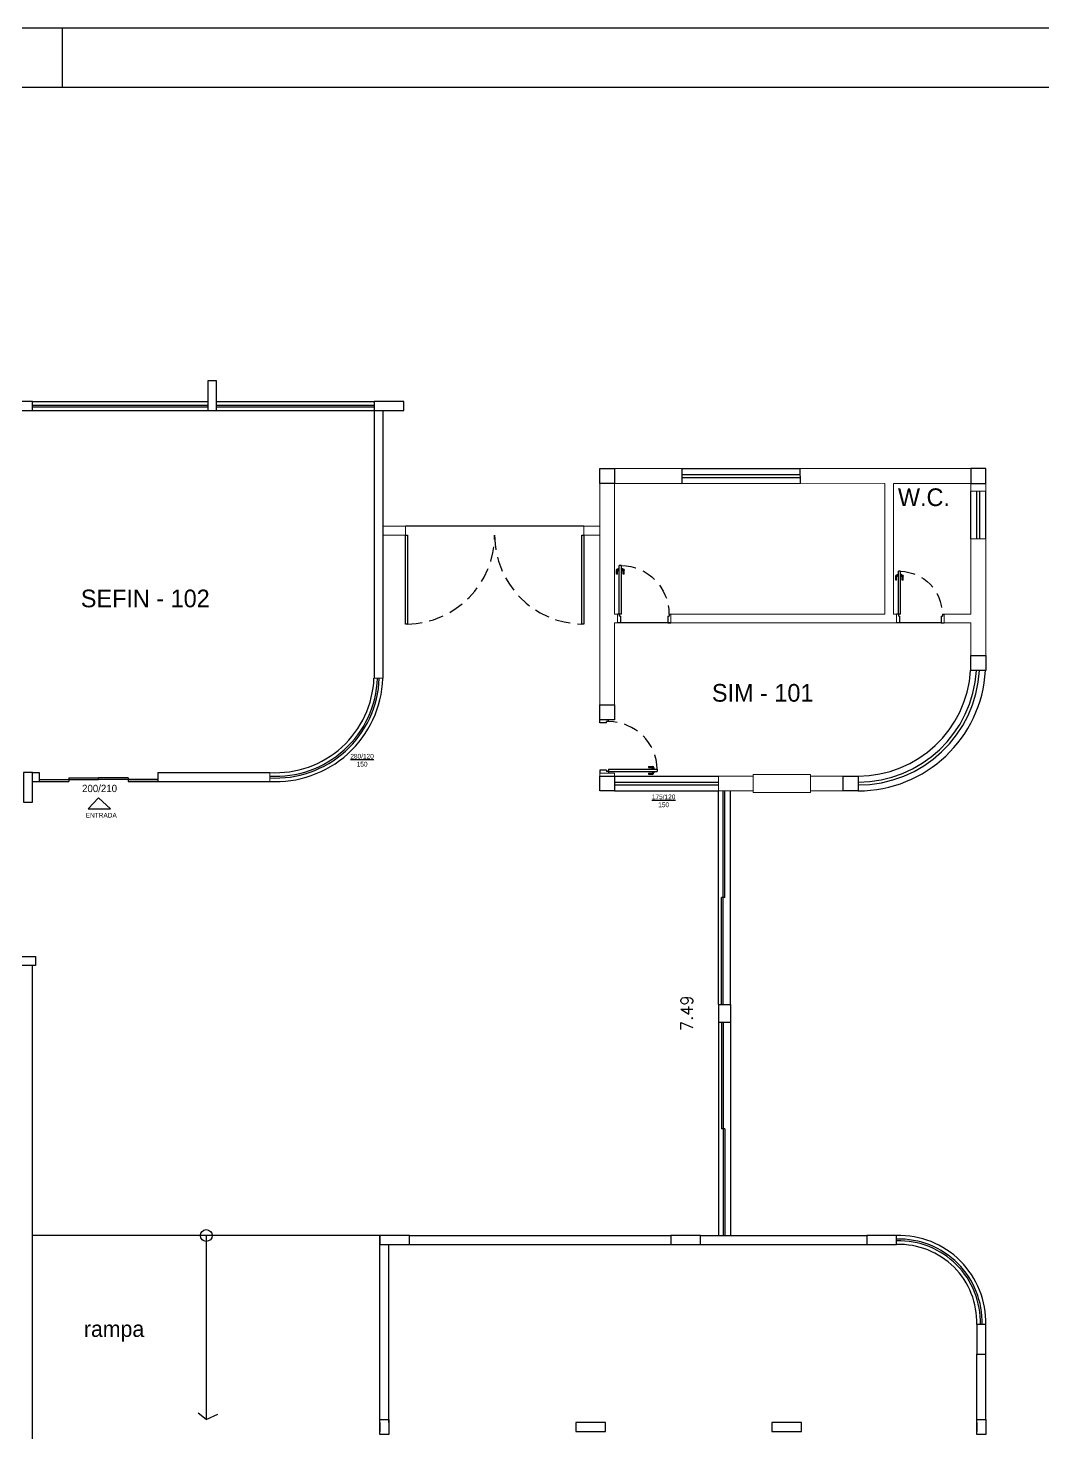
# Model space of a CAD drawing. Header units: inches. Extents: x 1211 to 1586, y 4594 to 4984.
# Drawn here: x 1346.65 to 1363.74, y 4654.02 to 4677.69 of the extents above; entities that cross this region are included whole.
import ezdxf

# ---------------------------------------------------------------- set-up
doc = ezdxf.new("R2010")
doc.units = ezdxf.units.IN
doc.header["$MEASUREMENT"] = 0
doc.linetypes.add('HIDDEN', pattern=[0.375, 0.25, -0.125])
for name, color, linetype in [('.5', 5, 'Continuous'), ('0.1', 1, 'Continuous'), ('0.8', 8, 'Continuous'), ('02', 2, 'Continuous'), ('1', 1, 'Continuous'), ('COLUNAS', 5, 'Continuous'), ('JANELAS', 4, 'Continuous'), ('linhasfinas', 1, 'Continuous'), ('PORTA', 3, 'Continuous'), ('S2MARGF', 4, 'Continuous'), ('S2MARGG', 13, 'Continuous'), ('Vão', 2, 'Continuous')]:
    doc.layers.add(name, color=color, linetype=linetype)
doc.layers.add('DESENHO', color=7, linetype='Continuous', lineweight=5)
doc.styles.add('ROMANS', font='romans', dxfattribs={"height": 0.2})
doc.dimstyles.new('COTAS', dxfattribs={"dimtxt": 0.16, "dimasz": 2.5, "dimexe": 1.25, "dimexo": 0.625, "dimgap": 0.1, "dimtad": 1, "dimzin": 1, "dimdsep": 46, "dimtxsty": 'ROMANS', "dimblk1": 'OBLIQUE', "dimblk2": 'OBLIQUE', "dimsah": 1, "dimcen": 2.5, "dimse1": 1, "dimse2": 1, "dimsd1": 1, "dimsd2": 1, "dimclrd": 8, "dimclrt": 8, "dimadec": 0, "dimazin": 0, "dimtfac": 1, "dimtdec": 4, "dimtmove": 0, "dimatfit": 3, "dimldrblk": 'OBLIQUE', "dimfxl": 1, "dimtolj": 1, "dimtzin": 0, "dimarcsym": 0})

# ---------------------------------------------------------------- blocks, each defined once
blk = doc.blocks.new('PORTA80')
at = {"layer": 'PORTA'}
for p, q in [((-0.065, 0.15), (-0.065, 0.97)), ((-0.065, 0.97), (-0.03, 0.97)), ((-0.03, 0.15), (-0.03, 0.97)), ((-0.11, 0.82), (-0.11, 0.89)), ((-0.11, 0.82), (-0.095, 0.82)), ((-0.095, 0.89), (-0.07, 0.89)), ((-0.095, 0.82), (-0.095, 0.89)), ((-0.09, 0.91), (-0.07, 0.91)), ((-0.084, 0.91), (-0.084, 0.89)), ((-0.07, 0.875), (-0.07, 0.925)), ((-0.065, 0.925), (-0.07, 0.925)), ((-0.065, 0.875), (-0.07, 0.875)), ((-0.025, 0.925), (-0.03, 0.925)), ((-0.025, 0.875), (-0.03, 0.875)), ((-0.025, 0.875), (-0.025, 0.925)), ((-0.025, 0.91), (-0.005, 0.91)), ((-0.025, 0.89), (0, 0.89)), ((-0.011, 0.91), (-0.011, 0.89)), ((0, 0.82), (0, 0.89)), ((0, 0.82), (0.015, 0.82)), ((0.015, 0.82), (0.015, 0.89)), ((-0.87, 0.15), (-0.9, 0.15)), ((-0.85, 0), (-0.9, 0)), ((-0.87, 0.15), (-0.87, 0.115)), ((-0.85, 0.115), (-0.87, 0.115)), ((-0.85, 0.115), (-0.85, 0)), ((-0.065, 0.15), (-0.03, 0.15)), ((-0.05, 0.115), (-0.03, 0.115)), ((-0.05, 0.115), (-0.05, 0)), ((-0.05, 0), (0, 0)), ((-0.03, 0.15), (-0.03, 0.115)), ((-0.03, 0.15), (0, 0.15))]:
    blk.add_line(p, q, dxfattribs=at)
at = {"layer": 'PORTA', "linetype": 'HIDDEN'}
blk.add_arc((-0.047, 0.15), 0.82, 91.2226, 180, dxfattribs=at)
at = {"layer": 'PORTA'}
for centre, start, end in [((-0.09, 0.89), 90, 180), ((-0.005, 0.89), 0, 90)]:
    blk.add_arc(centre, 0.02, start, end, dxfattribs=at)
blk = doc.blocks.new('PORTA70D')
at = {"layer": 'PORTA'}
for p, q in [((-0.11, 0.72), (-0.11, 0.79)), ((-0.11, 0.72), (-0.095, 0.72)), ((-0.095, 0.72), (-0.095, 0.79)), ((-0.095, 0.79), (-0.07, 0.79)), ((-0.09, 0.81), (-0.07, 0.81)), ((-0.084, 0.81), (-0.084, 0.79)), ((-0.065, 0.825), (-0.07, 0.825)), ((-0.07, 0.775), (-0.07, 0.825)), ((-0.065, 0.775), (-0.07, 0.775)), ((-0.065, 0.87), (-0.03, 0.87)), ((-0.065, 0.15), (-0.065, 0.87)), ((-0.03, 0.15), (-0.03, 0.87)), ((-0.025, 0.825), (-0.03, 0.825)), ((-0.025, 0.775), (-0.03, 0.775)), ((-0.025, 0.775), (-0.025, 0.825)), ((-0.025, 0.81), (-0.005, 0.81)), ((-0.025, 0.79), (0, 0.79)), ((-0.011, 0.81), (-0.011, 0.79)), ((0, 0.72), (0, 0.79)), ((0, 0.72), (0.015, 0.72)), ((0.015, 0.72), (0.015, 0.79)), ((-0.77, 0.15), (-0.8, 0.15)), ((-0.75, 0), (-0.8, 0)), ((-0.77, 0.15), (-0.77, 0.115)), ((-0.75, 0.115), (-0.77, 0.115)), ((-0.75, 0.115), (-0.75, 0)), ((-0.065, 0.15), (-0.03, 0.15)), ((-0.05, 0.115), (-0.05, 0)), ((-0.05, 0.115), (-0.03, 0.115)), ((-0.05, 0), (0, 0)), ((-0.03, 0.15), (0, 0.15)), ((-0.03, 0.15), (-0.03, 0.115))]:
    blk.add_line(p, q, dxfattribs=at)
at = {"layer": 'PORTA', "linetype": 'HIDDEN'}
blk.add_arc((-0.047, 0.15), 0.72, 91.3923, 180, dxfattribs=at)
at = {"layer": 'PORTA'}
for centre, start, end in [((-0.09, 0.79), 90, 180), ((-0.005, 0.79), 0, 90)]:
    blk.add_arc(centre, 0.02, start, end, dxfattribs=at)
blk = doc.blocks.new('*D340')
at = {"layer": 'Defpoints', "color": 0, "transparency": 16777216}
for p in [(1357.942, 4664.836), (1358.276, 4664.836), (1358.276, 4657.345)]:
    blk.add_point(p, dxfattribs=at)
at = {"color": 8, "transparency": 16777216, "insert": (1357.742, 4661.091), "char_height": 0.2, "attachment_point": 5, "rotation": 90, "style": 'ROMANS'}
blk.add_mtext('\\A1;7.49', dxfattribs=at)
blk = doc.blocks.new('_OBLIQUE')
at = {"color": 0, "linetype": 'ByBlock'}
blk.add_line((-0.5, -0.5), (0.5, 0.5), dxfattribs=at)

msp = doc.modelspace()

# ---------------------------------------------------------------- linework, layer by layer
at = {"layer": '.5'}
for points in [[(1349.8258, 4671.2461), (1349.8258, 4671.7461), (1349.6758, 4671.7461), (1349.6758, 4671.2461), (1349.8258, 4671.2461)], [(1346.7258, 4671.3961), (1346.2258, 4671.3961), (1346.2258, 4671.2461), (1346.7258, 4671.2461), (1346.7258, 4671.3961)], [(1352.9758, 4671.3961), (1352.4758, 4671.3961), (1352.4758, 4671.2461), (1352.9758, 4671.2461), (1352.9758, 4671.3961)], [(1346.7258, 4664.6461), (1346.7258, 4665.1461), (1346.5758, 4665.1461), (1346.5758, 4664.6461), (1346.7258, 4664.6461)], [(1346.7758, 4661.8961), (1346.5258, 4661.8961), (1346.5258, 4662.0461), (1346.7758, 4662.0461), (1346.7758, 4661.8961)], [(1353.0758, 4657.3461), (1352.5758, 4657.3461), (1352.5758, 4657.1961), (1353.0758, 4657.1961), (1353.0758, 4657.3461)], [(1357.9758, 4657.3461), (1357.4758, 4657.3461), (1357.4758, 4657.1961), (1357.9758, 4657.1961), (1357.9758, 4657.3461)], [(1361.2758, 4657.3461), (1360.7758, 4657.3461), (1360.7758, 4657.1961), (1361.2758, 4657.1961), (1361.2758, 4657.3461)], [(1362.6258, 4655.8461), (1362.6258, 4655.3461), (1362.7758, 4655.3461), (1362.7758, 4655.8461), (1362.6258, 4655.8461)], [(1352.7258, 4654.2461), (1352.7258, 4653.9961), (1352.5758, 4653.9961), (1352.5758, 4654.2461), (1352.7258, 4654.2461)], [(1356.3758, 4654.1961), (1355.8758, 4654.1961), (1355.8758, 4654.0461), (1356.3758, 4654.0461), (1356.3758, 4654.1961)], [(1359.6758, 4654.1961), (1359.1758, 4654.1961), (1359.1758, 4654.0461), (1359.6758, 4654.0461), (1359.6758, 4654.1961)], [(1362.7758, 4654.2461), (1362.7758, 4653.9961), (1362.6258, 4653.9961), (1362.6258, 4654.2461), (1362.7758, 4654.2461)]]:
    msp.add_lwpolyline(points, dxfattribs=at)
for p, q in [((1352.4758, 4671.3361), (1352.4758, 4666.7361)), ((1352.4758, 4671.2461), (1352.4758, 4666.7361)), ((1352.6258, 4671.2461), (1352.6258, 4666.7361)), ((1357.6565, 4670.2661), (1357.6565, 4670.0161)), ((1359.6564, 4670.0189), (1359.6508, 4670.2689)), ((1346.7258, 4665.1461), (1346.8362, 4665.1461)), ((1346.8362, 4665.1461), (1346.8362, 4664.9961)), ((1348.8362, 4665.1461), (1348.8362, 4664.9961)), ((1348.8362, 4665.1461), (1350.7217, 4665.1461)), ((1346.7258, 4664.9961), (1346.8362, 4664.9961)), ((1348.3362, 4664.9961), (1350.7217, 4664.9961)), ((1358.2758, 4661.2407), (1358.2758, 4664.8361)), ((1346.7258, 4650.3461), (1346.7258, 4661.8961)), ((1358.2758, 4661.2407), (1358.2758, 4660.9407)), ((1358.2758, 4661.2407), (1358.4758, 4661.2407)), ((1358.4758, 4661.2407), (1358.4758, 4660.9407)), ((1358.2758, 4660.9407), (1358.4758, 4660.9407)), ((1349.6508, 4657.3461), (1349.6508, 4654.2458)), ((1352.5758, 4657.1961), (1352.5758, 4657.3461)), ((1352.5758, 4657.1961), (1352.5758, 4657.2961)), ((1353.0758, 4657.3461), (1357.4758, 4657.3461)), ((1357.9758, 4657.3461), (1360.7758, 4657.3461)), ((1352.5758, 4654.2461), (1352.5758, 4657.1961)), ((1352.7258, 4654.2461), (1352.7258, 4657.1961)), ((1353.0758, 4657.1961), (1357.4758, 4657.1961)), ((1357.9758, 4657.1961), (1360.7758, 4657.1961)), ((1352.5758, 4655.2461), (1352.5758, 4655.4461)), ((1362.6258, 4654.1961), (1362.6258, 4655.3461)), ((1362.7758, 4654.2461), (1362.7758, 4655.3461)), ((1352.5758, 4654.1961), (1352.5758, 4654.0461)), ((1352.7258, 4654.1961), (1352.7258, 4654.2461)), ((1362.6258, 4654.1961), (1362.6258, 4654.0461)), ((1362.6258, 4653.9961), (1362.6258, 4654.0461))]:
    msp.add_line(p, q)
at = {"color": 1}
msp.add_line((1347.6628, 4664.5323), (1348.038, 4664.5343), dxfattribs=at)
msp.add_lwpolyline([(1347.6628, 4664.5323), (1347.8383, 4664.7205), (1348.038, 4664.5343)], dxfattribs=at)
msp.add_circle((1349.6508, 4657.3461), 0.0992)
at = {"layer": '0.1'}
for p, q in [((1358.2758, 4661.2407), (1358.2758, 4664.8361)), ((1358.4758, 4661.2407), (1358.4758, 4664.8361)), ((1358.2758, 4660.9407), (1358.2758, 4657.3461)), ((1358.4758, 4660.9407), (1358.4758, 4657.3461))]:
    msp.add_line(p, q, dxfattribs=at)
at = {"layer": '02'}
for p, q in [((1358.3558, 4661.2407), (1358.3558, 4664.8361)), ((1358.3858, 4663.0384), (1358.3858, 4664.8361)), ((1358.3258, 4661.2407), (1358.3258, 4663.0384)), ((1358.3858, 4663.0384), (1358.3258, 4663.0384)), ((1358.3258, 4660.9407), (1358.3258, 4659.143)), ((1358.3558, 4660.9407), (1358.3558, 4657.3453)), ((1358.3858, 4659.143), (1358.3258, 4659.143)), ((1358.3858, 4659.143), (1358.3858, 4657.3453))]:
    msp.add_line(p, q, dxfattribs=at)
at = {"layer": '1'}
for p, q in [((1346.7258, 4671.3961), (1349.6758, 4671.3961)), ((1346.7258, 4671.2461), (1349.6758, 4671.2461)), ((1349.8258, 4671.3961), (1352.4758, 4671.3961)), ((1349.8258, 4671.2461), (1352.4758, 4671.2461)), ((1346.8362, 4665.0261), (1347.8362, 4665.0261)), ((1346.8362, 4664.9961), (1347.3362, 4664.9961)), ((1347.3362, 4665.0561), (1347.8362, 4665.0561)), ((1347.3362, 4665.0561), (1347.3362, 4664.9961)), ((1347.8362, 4665.0261), (1347.8362, 4665.0561)), ((1348.3362, 4665.0561), (1347.8362, 4665.0561)), ((1347.8362, 4665.0261), (1347.8362, 4665.0561)), ((1348.8362, 4665.0261), (1347.8362, 4665.0261)), ((1348.3362, 4665.0561), (1348.3362, 4664.9961)), ((1348.8362, 4664.9961), (1348.3362, 4664.9961)), ((1352.5758, 4657.3461), (1346.7258, 4657.3461)), ((1349.6508, 4654.2458), (1349.5119, 4654.3536)), ((1349.6508, 4654.2458), (1349.8433, 4654.339))]:
    msp.add_line(p, q, dxfattribs=at)
for centre, radius, start, end in [((1350.8201, 4666.7992), 1.8061, 266.59118, 357.81508), ((1350.8201, 4666.7992), 1.6561, 266.59118, 357.81508), ((1361.3142, 4655.8845), 1.4622, 358.41148, 91.58852), ((1361.3142, 4655.8845), 1.3122, 358.32314, 91.67686)]:
    msp.add_arc(centre, radius, start, end, dxfattribs=at)
at = {"layer": 'COLUNAS'}
msp.add_line((1352.7258, 4671.3961), (1352.4758, 4671.3961), dxfattribs=at)
for points in [[(1356.5258, 4670.0161), (1356.2758, 4670.0161), (1356.2758, 4670.2661), (1356.5258, 4670.2661)], [(1362.5258, 4670.0161), (1362.7758, 4670.0161), (1362.7758, 4670.2661), (1362.5258, 4670.2661)], [(1362.7758, 4666.8661), (1362.5258, 4666.8661), (1362.5258, 4667.1161), (1362.7758, 4667.1161)], [(1356.5258, 4666.0361), (1356.2758, 4666.0361), (1356.2758, 4666.2861), (1356.5258, 4666.2861)], [(1356.5258, 4664.8361), (1356.2758, 4664.8361), (1356.2758, 4665.0861), (1356.5258, 4665.0861)], [(1360.6258, 4664.8361), (1360.3758, 4664.8361), (1360.3758, 4665.0861), (1360.6258, 4665.0861)]]:
    msp.add_lwpolyline(points, close=True, dxfattribs=at)
at = {"layer": 'DESENHO'}
for p, q in [((1356.2758, 4666.0361), (1356.2758, 4670.2661)), ((1357.6565, 4670.2661), (1356.2758, 4670.2661)), ((1362.7758, 4670.2661), (1359.6508, 4670.2661)), ((1362.7758, 4670.2661), (1362.7758, 4669.8852)), ((1356.5258, 4667.8161), (1356.5258, 4670.0161)), ((1357.6565, 4670.0161), (1356.5258, 4670.0161)), ((1361.0758, 4670.0161), (1359.6564, 4670.0189)), ((1361.0758, 4670.0161), (1361.0758, 4667.8161)), ((1361.2258, 4670.0161), (1361.2258, 4667.8161)), ((1362.5258, 4670.0161), (1361.2258, 4670.0161)), ((1362.5258, 4670.0161), (1362.5258, 4669.8852)), ((1362.7758, 4669.8852), (1362.5258, 4669.8852)), ((1353.0067, 4669.2961), (1352.6258, 4669.2961)), ((1353.0067, 4669.1461), (1352.6258, 4669.1461)), ((1353.0067, 4669.2961), (1352.7317, 4669.2961)), ((1353.0067, 4669.1461), (1352.7317, 4669.1461)), ((1353.0067, 4669.2961), (1353.0067, 4669.1461)), ((1353.0067, 4669.2961), (1353.0067, 4669.1461)), ((1356.2817, 4669.2961), (1356.0067, 4669.2961)), ((1356.0067, 4669.2961), (1356.0067, 4669.1461)), ((1356.2817, 4669.1461), (1356.0067, 4669.1461)), ((1362.5258, 4669.0852), (1362.5258, 4667.8161)), ((1362.7758, 4669.0852), (1362.5258, 4669.0852)), ((1362.7758, 4669.0852), (1362.7758, 4666.8661)), ((1356.5258, 4667.8161), (1356.5758, 4667.8161)), ((1356.5758, 4667.6661), (1356.5758, 4667.8161)), ((1357.4758, 4667.8161), (1361.0758, 4667.8161)), ((1357.4758, 4667.6661), (1357.4758, 4667.8161)), ((1361.2258, 4667.8161), (1361.2758, 4667.8161)), ((1361.2758, 4667.8161), (1361.2758, 4667.6661)), ((1362.0758, 4667.8161), (1362.5258, 4667.8161)), ((1362.0758, 4667.8161), (1362.0758, 4667.6661)), ((1356.5258, 4666.0361), (1356.5258, 4667.6661)), ((1356.5258, 4667.6661), (1356.5758, 4667.6661)), ((1357.4758, 4667.6661), (1361.2758, 4667.6661)), ((1362.0758, 4667.6661), (1362.5258, 4667.6661)), ((1362.5258, 4667.6661), (1362.5258, 4666.8661)), ((1352.6258, 4666.7361), (1352.475, 4666.7361)), ((1362.7758, 4666.8661), (1362.522, 4666.8661)), ((1356.2758, 4666.0361), (1356.5258, 4666.0361)), ((1350.7217, 4665.1461), (1350.7217, 4664.9961)), ((1356.2758, 4665.1361), (1356.5258, 4665.1361)), ((1356.2758, 4664.8361), (1356.2758, 4665.1361)), ((1356.5258, 4665.0861), (1356.5258, 4665.1361)), ((1356.5258, 4665.0861), (1356.5258, 4664.8361)), ((1358.2758, 4665.0861), (1358.8618, 4665.0861)), ((1359.8252, 4665.0861), (1360.6258, 4665.0861)), ((1360.6258, 4664.8361), (1360.6258, 4665.0861)), ((1356.2758, 4664.8361), (1356.5258, 4664.8361)), ((1358.2758, 4664.8361), (1358.8618, 4664.8361)), ((1359.8252, 4664.8361), (1360.6258, 4664.8361))]:
    msp.add_line(p, q, dxfattribs=at)
at = {"layer": 'DESENHO', "color": 7}
msp.add_line((1358.2758, 4664.8361), (1358.2758, 4665.0853), dxfattribs=at)
at = {"layer": 'DESENHO', "color": 2}
for p, q in [((1358.8618, 4664.8111), (1358.8618, 4665.1111)), ((1358.8618, 4665.1111), (1359.8252, 4665.1111)), ((1359.8252, 4665.1111), (1359.8252, 4664.8111)), ((1359.8252, 4664.8111), (1358.8618, 4664.8111))]:
    msp.add_line(p, q, dxfattribs=at)
at = {"layer": 'JANELAS'}
for p, q in [((1357.6565, 4670.2661), (1359.6508, 4670.2661)), ((1357.6565, 4670.1661), (1359.6531, 4670.1661)), ((1357.6565, 4670.1161), (1359.6542, 4670.1161)), ((1359.5258, 4670.2661), (1359.5315, 4670.2661)), ((1359.5281, 4670.1661), (1359.5315, 4670.1661)), ((1359.5292, 4670.1161), (1359.5315, 4670.1161)), ((1357.6565, 4670.0161), (1359.6564, 4670.0189)), ((1362.5258, 4669.0852), (1362.5258, 4669.8852)), ((1362.6258, 4669.0852), (1362.6258, 4669.8852)), ((1362.6758, 4669.0852), (1362.6758, 4669.8852)), ((1362.7758, 4669.0852), (1362.7758, 4669.8852)), ((1356.5258, 4665.0861), (1358.2758, 4665.0861)), ((1356.5258, 4664.9861), (1358.2758, 4664.9861)), ((1356.5258, 4664.9361), (1358.2758, 4664.9361)), ((1356.5258, 4664.8361), (1358.2758, 4664.8361))]:
    msp.add_line(p, q, dxfattribs=at)
for radius, end in [(2.05, 356.64418), (2, 356.56019), (1.9, 356.37891), (2.15, 356.80043)]:
    msp.add_arc((1360.6258, 4666.9861), radius, 270, end, dxfattribs=at)
at = {"layer": 'linhasfinas', "color": 8}
for p, q in [((1356.0067, 4669.2961), (1353.0067, 4669.2961)), ((1357.4758, 4667.6661), (1356.6258, 4667.6661)), ((1362.0258, 4667.6661), (1361.3258, 4667.6661))]:
    msp.add_line(p, q, dxfattribs=at)
at = {"layer": 'PORTA'}
for p, q in [((1353.0067, 4669.1461), (1353.0367, 4669.1461)), ((1353.0067, 4667.6461), (1353.0067, 4669.1461)), ((1353.0067, 4669.1461), (1353.0367, 4669.1461)), ((1353.0067, 4667.6461), (1353.0067, 4669.1461)), ((1353.0367, 4669.1461), (1353.0367, 4667.6461)), ((1353.0367, 4669.1461), (1353.0367, 4667.6461)), ((1355.9767, 4667.6461), (1355.9767, 4669.1461)), ((1355.9767, 4669.1461), (1356.0067, 4669.1461)), ((1356.0067, 4669.1461), (1356.0067, 4667.6461)), ((1353.0367, 4667.6461), (1353.0067, 4667.6461)), ((1353.0367, 4667.6461), (1353.0067, 4667.6461)), ((1356.0067, 4667.6461), (1355.9767, 4667.6461))]:
    msp.add_line(p, q, dxfattribs=at)
at = {"layer": 'PORTA', "linetype": 'HIDDEN'}
for centre, start, end in [((1353.0067, 4669.1461), 271.14599, 0), ((1356.0067, 4669.1461), 180, 268.85401)]:
    msp.add_arc(centre, 1.5, start, end, dxfattribs=at)
at = {"layer": 'S2MARGF'}
msp.add_line((1347.2322, 4676.6872), (1347.2322, 4677.6872), dxfattribs=at)
msp.add_lwpolyline([(1280.526, 4593.5872), (1385.926, 4593.5872), (1385.926, 4677.6872), (1280.526, 4677.6872)], close=True, dxfattribs=at)
at = {"layer": 'S2MARGG'}
msp.add_line((1384.926, 4676.6872), (1283.026, 4676.6872), dxfattribs=at)
at = {"layer": 'Vão'}
for p, q in [((1346.7258, 4671.3361), (1349.6758, 4671.3361)), ((1346.7258, 4671.3061), (1349.6758, 4671.3061)), ((1349.8258, 4671.3361), (1352.4758, 4671.3361)), ((1349.8258, 4671.3061), (1352.4758, 4671.3061))]:
    msp.add_line(p, q, dxfattribs=at)
for centre, radius, start, end in [((1350.8201, 4666.7992), 1.7461, 266.59118, 357.81508), ((1350.8201, 4666.7992), 1.7161, 266.59118, 357.81508), ((1361.3142, 4655.8845), 1.4022, 358.4308, 91.5692), ((1361.3142, 4655.8845), 1.3722, 358.39648, 91.60352)]:
    msp.add_arc(centre, radius, start, end, dxfattribs=at)

# ---------------------------------------------------------------- block references
at = {"layer": 'PORTA', "xscale": -1}
for name, p in [('PORTA80', (1356.5758, 4667.6661)), ('PORTA70D', (1361.2758, 4667.6661))]:
    msp.add_blockref(name, p, dxfattribs=at)
at = {"layer": 'PORTA', "rotation": 270}
msp.add_blockref('PORTA80', (1356.2758, 4665.1361), dxfattribs=at)

# ---------------------------------------------------------------- texts
at = {"layer": '0.8', "extrusion": (-0.141435, 3.16192e-13, 0.989948), "char_height": 0.29798, "width": 2.427637, "attachment_point": 7, "text_direction": (0.989948, 0, 0.141435)}
for s, insert in [('W.C.', (1361.2977, 4669.6308)), ('SIM - 101', (1358.1654, 4666.3355, 0))]:
    msp.add_mtext(s, dxfattribs=dict(at, insert=insert))
at = {"layer": '0.8', "color": 252, "true_color": 0x939598, "extrusion": (-0.141435, 3.16192e-13, 0.989948), "insert": (1347.5385, 4667.9257, 0.0509), "char_height": 0.297984, "width": 3.112126, "attachment_point": 7, "text_direction": (0.989948, 0, 0.141435)}
msp.add_mtext('SEFIN - 102', dxfattribs=at)
at = {"layer": '0.8', "extrusion": (-0.141435, 3.16226e-13, 0.989948), "char_height": 0.08, "width": 0.399436, "attachment_point": 8, "text_direction": (0.989948, 0, 0.141435)}
for s, insert in [('\\A1;{\\L280/120}\\P150', (1352.2748, 4665.2458, 0.0302)), ('\\A1;{\\L175/120}\\P150', (1357.3523, 4664.5614, 0.0302))]:
    msp.add_mtext(s, dxfattribs=dict(at, insert=insert))
at = {"layer": '0.8', "extrusion": (-0.141435, 3.16261e-13, 0.989948), "insert": (1347.5592, 4664.8146), "char_height": 0.12317, "width": 1.003463, "attachment_point": 7, "text_direction": (0.989948, 0, 0.141435)}
msp.add_mtext('200/210', dxfattribs=at)
at = {"layer": '0.8', "color": 0, "extrusion": (-0.141435, 3.16226e-13, 0.989948), "insert": (1347.6213, 4664.3862), "char_height": 0.05, "width": 1.003463, "attachment_point": 7, "text_direction": (0.989948, 0, 0.141435)}
msp.add_mtext('{\\H1.6x;ENTRADA } ', dxfattribs=at)
at = {"layer": '0.8', "extrusion": (-0.141435, -3.16192e-13, 0.989948), "insert": (1347.5905, 4655.9089), "char_height": 0.27054, "width": 2.204054, "attachment_point": 1, "text_direction": (0.989948, 0, 0.141435)}
msp.add_mtext('rampa', dxfattribs=at)

# ---------------------------------------------------------------- dimensions: what is measured, and where the dimension line sits
dim = msp.add_linear_dim(base=(1357.9416, 4664.8361), p1=(1358.2758, 4657.3453), p2=(1358.2758, 4664.8361), angle=90, dimstyle='COTAS')
dim.commit()
dim.dimension.update_dxf_attribs({"geometry": '*D340', "text_midpoint": (1357.7416, 4661.0907)})

doc.saveas('drawing.dxf')
